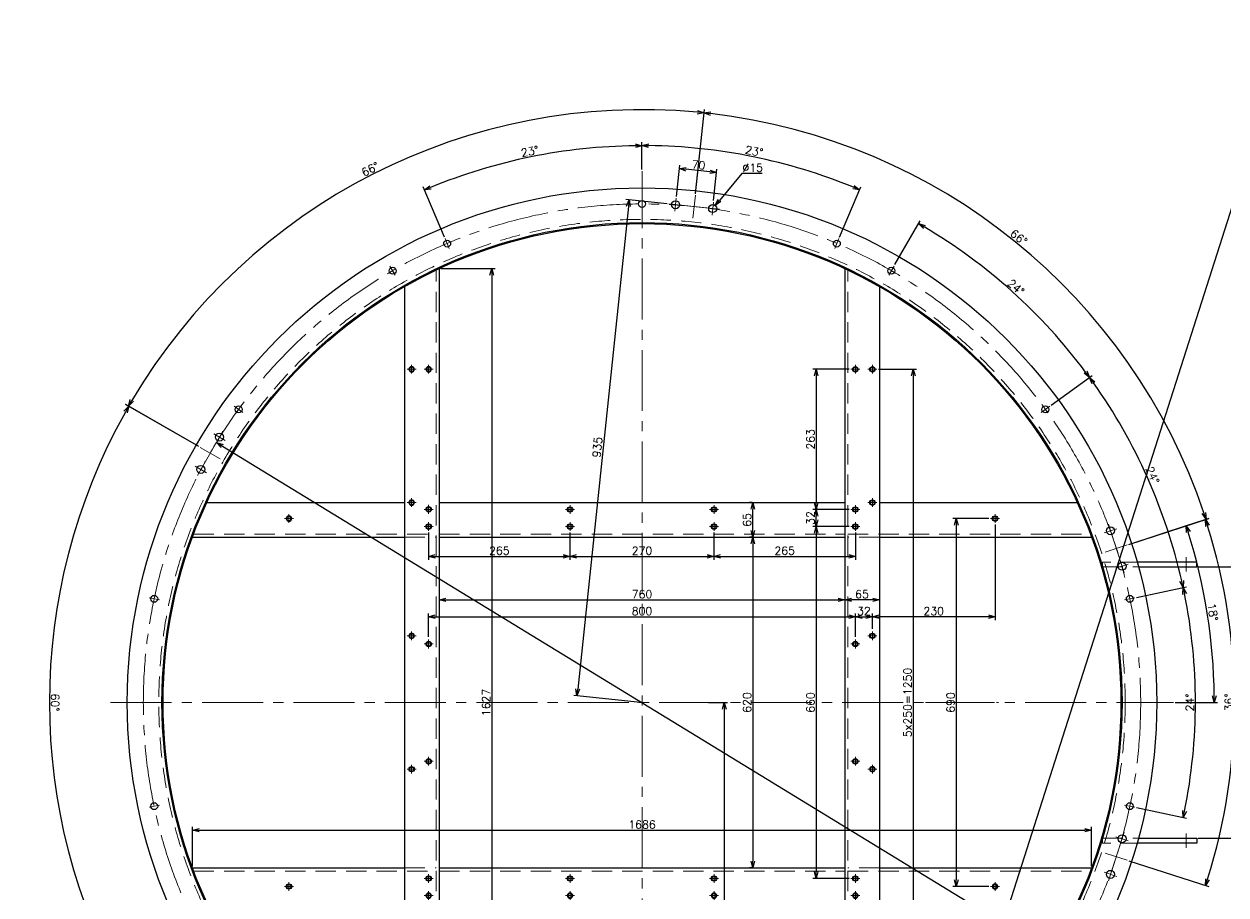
# Model space of a CAD drawing. Header units: millimetres. Extents: x -16130 to 36813, y -8099 to 27484.
# Drawn here: x -12139 to -9885, y 1623 to 3257 of the extents above; entities that cross this region are included whole.
import ezdxf

# ---------------------------------------------------------------- set-up
doc = ezdxf.new("R2010")
doc.units = ezdxf.units.MM
doc.header["$LTSCALE"] = 6
doc.header["$PDMODE"] = 99
doc.header["$PDSIZE"] = 1
doc.linetypes.add('CENTER2', pattern=[28.575, 19.05, -3.175, 3.175, -3.175])
doc.linetypes.add('HIDDEN', pattern=[9.525, 6.35, -3.175])
for name, color, linetype, lineweight in [('04_HIDDEN', 2, 'HIDDEN', 13), ('05_CENTER', 4, 'CENTER2', 13), ('08_DIM', 3, 'Continuous', 13)]:
    doc.layers.add(name, color=color, linetype=linetype, lineweight=lineweight)
doc.styles.add('KSS_TXT', font='txt.shx', dxfattribs={"bigfont": 'extfont2.shx'})
doc.dimstyles.new('KSS_DIM', dxfattribs={"dimtxt": 3, "dimasz": 2.5, "dimexe": 1.25, "dimexo": 0.625, "dimtad": 1, "dimdsep": 46, "dimtxsty": 'KSS_TXT', "dimblk": 'OPEN30', "dimcen": 0, "dimazin": 2, "dimtfac": 0.75, "dimtmove": 0, "dimatfit": 3, "dimldrblk": 'OPEN30', "dimfxl": 1, "dimtolj": 1, "dimarcsym": 0})
doc.dimstyles.new('KSS_DIM$3', dxfattribs={"dimtxt": 3, "dimasz": 2.5, "dimexe": 1.25, "dimexo": 0.625, "dimtad": 1, "dimtih": 1, "dimtoh": 1, "dimdsep": 46, "dimtxsty": 'KSS_TXT', "dimblk": 'OPEN30', "dimcen": 0, "dimazin": 2, "dimtfac": 0.75, "dimtofl": 0, "dimtmove": 0, "dimatfit": 3, "dimldrblk": 'OPEN30', "dimfxl": 1, "dimtolj": 1, "dimarcsym": 0})

# ---------------------------------------------------------------- blocks, each defined once
blk = doc.blocks.new('M10Tz_1_1_1')
at = {"color": 0}
for radius in [5, 4]:
    blk.add_circle((0, 0), radius, dxfattribs=at)
at = {"layer": '05_CENTER'}
for p, q in [((8.3, 0), (-8.3, 0)), ((0, -8.3), (0, 8.3))]:
    blk.add_line(p, q, dxfattribs=at)
blk = doc.blocks.new('A$C2AAF0109_1_1')
at = {"color": 0}
for p, q in [((-380, 813.6), (-380, -813.6)), ((380, 813.6), (380, -813.6)), ((-445, 780), (-445, -780)), ((445, 780), (445, -780)), ((-816, 375), (-445, 375)), ((-380, 375), (380, 375)), ((445, 375), (816, 375)), ((-842.8, 310), (-445, 310)), ((-380, 310), (380, 310)), ((445, 310), (842.8, 310)), ((-842.8, -310), (-445, -310)), ((-380, -310), (380, -310)), ((445, -310), (842.8, -310))]:
    blk.add_line(p, q, dxfattribs=at)
for points in [[(930.8, 254.5), (1040, 254.5), (1040, 263.5), (928.3, 263.5)], [(930.8, -254.5), (1040, -254.5), (1040, -263.5), (928.3, -263.5)]]:
    blk.add_lwpolyline(points, dxfattribs=at)
for centre, radius in [((0, 0), 965), ((0, 935), 6.5), ((62.9, 933.5), 7.5), ((132.5, 926.2), 7.5), ((0, 0), 900), ((0, 0), 898), ((-365.3, 860.7), 6.5), ((365.3, 860.7), 6.5), ((-467.5, 809.7), 6.5), ((467.5, 809.7), 6.5), ((-756.4, 549.6), 6.5), ((756.4, 549.6), 6.5), ((-792.2, 497.8), 7.5), ((-827.2, 437.2), 7.5), ((878.4, 322.2), 7.5), ((900.1, 255.6), 7.5), ((-914.6, 194.4), 6.5), ((914.6, 194.4), 6.5), ((-914.6, -194.4), 6.5), ((914.6, -194.4), 6.5), ((900.1, -255.6), 7.5), ((878.4, -322.2), 7.5)]:
    blk.add_circle(centre, radius, dxfattribs=at)
at = {"layer": '04_HIDDEN'}
for p, q in [((-386, -810.8), (-386, 810.8)), ((386, -810.8), (386, 810.8)), ((-840.6, 316), (-386, 316)), ((-380, 316), (380, 316)), ((386, 316), (840.6, 316)), ((-445, 310), (-386, 310)), ((445, 310), (386, 310)), ((-445, -310), (-386, -310)), ((445, -310), (386, -310)), ((-840.6, -316), (-386, -316)), ((-380, -316), (380, -316)), ((386, -316), (840.6, -316))]:
    blk.add_line(p, q, dxfattribs=at)
for points in [[(936.3, 263.5), (863.3, 263.5), (863.3, 254.5)], [(863.3, 254.5), (938.5, 254.5)], [(863.3, -254.5), (938.5, -254.5)], [(936.3, -263.5), (863.3, -263.5), (863.3, -254.5)]]:
    blk.add_lwpolyline(points, dxfattribs=at)
blk.add_circle((0, 0), 906, dxfattribs=at)
at = {"layer": '05_CENTER'}
for p, q in [((0, -996.3), (0, 996.3)), ((95.5, 908.4), (100, 951.4)), ((0, 925), (0, 945)), ((145.4, 924.9), (50.1, 934.9)), ((61.6, 921.3), (64.2, 945.8)), ((131.3, 913.9), (133.8, 938.5)), ((-361.4, 851.5), (-369.2, 869.9)), ((361.4, 851.5), (369.2, 869.9)), ((-462.5, 801.1), (-472.5, 818.4)), ((462.5, 801.1), (472.5, 818.4)), ((-748.3, 543.7), (-764.5, 555.5)), ((748.3, 543.7), (764.5, 555.5)), ((-785.8, 509), (-833.7, 426)), ((-781.5, 491.6), (-802.9, 504)), ((-791, 456.7), (-828.5, 478.3)), ((-816.5, 431), (-837.9, 443.4)), ((866.7, 318.4), (890.2, 326)), ((904, 243.3), (874.4, 334.5)), ((868.7, 282.2), (909.8, 295.6)), ((1020, 245.7), (1020, 272.5)), ((888.3, 251.8), (911.8, 259.5)), ((-904.8, 192.3), (-924.3, 196.5)), ((904.8, 192.3), (924.3, 196.5)), ((-996.3, 0), (996.3, 0)), ((-904.8, -192.3), (-924.3, -196.5)), ((904.8, -192.3), (924.3, -196.5)), ((904, -243.3), (874.4, -334.5)), ((1020, -245.7), (1020, -272.5)), ((888.3, -251.8), (911.8, -259.5)), ((868.7, -282.2), (909.8, -295.6)), ((866.7, -318.4), (890.2, -326))]:
    blk.add_line(p, q, dxfattribs=at)
blk.add_circle((0, 0), 935, dxfattribs=at)
at = {"xscale": -1}
for p in [(-432, 625), (-400, 625), (-432, 375), (-662, 345), (-432, 125)]:
    blk.add_blockref('M10Tz_1_1_1', p, dxfattribs=at)
for p in [(400, 625), (432, 625), (432, 375), (-400, 362.1), (-135, 362), (135, 362), (400, 362), (-400, 330), (-135, 330), (135, 330), (400, 330), (662, 345), (-400, 109.9), (400, 109.9), (432, 125), (-400, -110.1), (400, -110.1), (-400, -330), (-135, -330), (135, -330), (400, -330)]:
    blk.add_blockref('M10Tz_1_1_1', p)
at = {"rotation": 180}
for p in [(-432, -125), (-662, -345)]:
    blk.add_blockref('M10Tz_1_1_1', p, dxfattribs=at)
at = {"xscale": -1, "rotation": 180}
for p in [(432, -125), (662, -345), (-400, -362.1), (-135, -362), (135, -362), (400, -362)]:
    blk.add_blockref('M10Tz_1_1_1', p, dxfattribs=at)
blk = doc.blocks.new('_Open30')
at = {"color": 0, "linetype": 'ByBlock', "lineweight": -2}
for p, q in [((-1, 0.27), (0, 0)), ((0, 0), (-1, -0.27)), ((0, 0), (-1, 0))]:
    blk.add_line(p, q, dxfattribs=at)
blk = doc.blocks.new('*D1721')
at = {"layer": '08_DIM', "color": 0, "lineweight": -2, "transparency": 16777216}
for p, q in [((-9936.9, 2238.8), (-9823.2, 2238.8)), ((-9829.5, 2226.3), (-9829.5, 1742.3)), ((-9936.9, 1729.8), (-9823.2, 1729.8))]:
    blk.add_line(p, q, dxfattribs=at)
at = {"layer": 'Defpoints', "color": 0, "transparency": 16777216}
for p in [(-9940, 2238.8), (-9940, 1729.8), (-9829.5, 1729.8)]:
    blk.add_point(p, dxfattribs=at)
at = {"layer": '08_DIM', "color": 0, "lineweight": -2, "transparency": 16777216, "xscale": 12.5, "yscale": 12.5, "zscale": 12.5}
for p, rotation in [((-9829.5, 2238.8), 90.00000000001434), ((-9829.5, 1729.8), 270.0000000000144)]:
    blk.add_blockref('_Open30', p, dxfattribs=dict(at, rotation=rotation))
at = {"layer": '08_DIM', "color": 0, "transparency": 16777216, "insert": (-9840.1, 1984.3), "char_height": 15, "attachment_point": 5, "rotation": 90, "style": 'KSS_TXT'}
blk.add_mtext('\\A1;509', dxfattribs=at)
blk = doc.blocks.new('*D2455')
at = {"layer": '08_DIM', "color": 0, "lineweight": -2, "transparency": 16777216}
for p, q in [((-10067.2, 2280.9), (-9953.6, 2317.8)), ((-9980.6, 1984.3), (-9900.8, 1984.3))]:
    blk.add_line(p, q, dxfattribs=at)
blk.add_arc((-10980, 1984.3), 1073, 0.6675, 17.3325, dxfattribs=at)
at = {"layer": 'Defpoints', "color": 0, "transparency": 16777216}
for p in [(-10070.2, 2279.9), (-10111.3, 2266.5), (-9912.9, 2096.4), (-11976.2, 1984.3), (-9983.7, 1984.3)]:
    blk.add_point(p, dxfattribs=at)
at = {"layer": '08_DIM', "color": 0, "lineweight": -2, "transparency": 16777216, "xscale": 12.5, "yscale": 12.5, "zscale": 12.5}
for p, rotation in [((-9959.5, 2315.9), 107.6662576599526), ((-9907, 1984.3), 270.3337423411879)]:
    blk.add_blockref('_Open30', p, dxfattribs=dict(at, rotation=rotation))
at = {"layer": '08_DIM', "color": 0, "transparency": 16777216, "insert": (-9909.7, 2153.8), "char_height": 15, "attachment_point": 5, "rotation": 279, "style": 'KSS_TXT'}
blk.add_mtext('\\A1;18%%d', dxfattribs=at)
blk = doc.blocks.new('*D2456')
at = {"layer": '08_DIM', "color": 0, "lineweight": -2, "transparency": 16777216}
for p, q in [((-10879.7, 2938.2), (-10863.1, 3096.3)), ((-10067.2, 2280.9), (-9916.6, 2329.8))]:
    blk.add_line(p, q, dxfattribs=at)
blk.add_arc((-10979.9, 1984.3), 1111.8, 18.6442, 83.3602, dxfattribs=at)
at = {"layer": 'Defpoints', "color": 0, "transparency": 16777216}
for p in [(-10880.1, 2935.1), (-10884.5, 2892.7), (-10128.2, 2699), (-10070.2, 2279.9), (-10111.3, 2266.5)]:
    blk.add_point(p, dxfattribs=at)
at = {"layer": '08_DIM', "color": 0, "lineweight": -2, "transparency": 16777216, "xscale": 12.5, "yscale": 12.5, "zscale": 12.5}
for p, rotation in [((-10863.8, 3090), 173.6822571543187), ((-9922.5, 2327.9), 288.3220840277853)]:
    blk.add_blockref('_Open30', p, dxfattribs=dict(at, rotation=rotation))
at = {"layer": '08_DIM', "color": 0, "transparency": 16777216, "insert": (-10273.6, 2856.6), "char_height": 15, "attachment_point": 5, "rotation": 321.0022, "style": 'KSS_TXT'}
blk.add_mtext('\\A1;66%%d', dxfattribs=at)
blk = doc.blocks.new('*D2457')
at = {"layer": '08_DIM', "color": 0, "lineweight": -2, "transparency": 16777216}
for p, q in [((-10879.7, 2938.8), (-10863.1, 3096.1)), ((-11811, 2464.1), (-11948.2, 2543.3))]:
    blk.add_line(p, q, dxfattribs=at)
blk.add_arc((-10980, 1984.3), 1111.7, 84.6442, 149.3558, dxfattribs=at)
at = {"layer": 'Defpoints', "color": 0, "transparency": 16777216}
for p in [(-11286.4, 3052.9), (-10880, 2935.7), (-10884.6, 2892.1), (-11808.3, 2462.5), (-11771, 2441)]:
    blk.add_point(p, dxfattribs=at)
at = {"layer": '08_DIM', "color": 0, "lineweight": -2, "transparency": 16777216, "xscale": 12.5, "yscale": 12.5, "zscale": 12.5}
for p, rotation in [((-10863.8, 3089.9), 354.3221135476732), ((-11942.8, 2540.1), 239.6778864520925)]:
    blk.add_blockref('_Open30', p, dxfattribs=dict(at, rotation=rotation))
at = {"layer": '08_DIM', "color": 0, "transparency": 16777216, "insert": (-11489.5, 2984.3), "char_height": 15, "attachment_point": 5, "rotation": 27, "style": 'KSS_TXT'}
blk.add_mtext('\\A1;66%%d', dxfattribs=at)
blk = doc.blocks.new('*D2458')
at = {"layer": '08_DIM', "color": 0, "lineweight": -2, "transparency": 16777216}
for p, q in [((-11811, 2464.1), (-11947.6, 2543)), ((-11811.2, 1504.4), (-11947.6, 1425.6))]:
    blk.add_line(p, q, dxfattribs=at)
blk.add_arc((-10980, 1984.3), 1111.1, 150.6446, 209.3554, dxfattribs=at)
at = {"layer": 'Defpoints', "color": 0, "transparency": 16777216}
for p in [(-11808.3, 2462.5), (-11771, 2441), (-12074.2, 2177.2), (-11771, 1527.6), (-11808.4, 1506)]:
    blk.add_point(p, dxfattribs=at)
at = {"layer": '08_DIM', "color": 0, "lineweight": -2, "transparency": 16777216, "xscale": 12.5, "yscale": 12.5, "zscale": 12.5}
for p, rotation in [((-11942.2, 2539.8), 60.32229420392682), ((-11942.2, 1428.7), 299.6777057960733)]:
    blk.add_blockref('_Open30', p, dxfattribs=dict(at, rotation=rotation))
at = {"layer": '08_DIM', "color": 0, "transparency": 16777216, "insert": (-12080.5, 1984.3), "char_height": 15, "attachment_point": 5, "rotation": 270, "style": 'KSS_TXT'}
blk.add_mtext('\\A1;60%%d', dxfattribs=at)
blk = doc.blocks.new('*D2459')
at = {"layer": '08_DIM', "color": 0, "lineweight": -2, "transparency": 16777216}
for p, q in [((-10067.2, 2280.9), (-9917.4, 2329.5)), ((-10067.2, 1687.7), (-9917.4, 1639))]:
    blk.add_line(p, q, dxfattribs=at)
blk.add_arc((-10980, 1984.3), 1111, 342.6447, 17.3553, dxfattribs=at)
at = {"layer": 'Defpoints', "color": 0, "transparency": 16777216}
for p in [(-10070.2, 2279.9), (-10111.3, 2266.5), (-9875.1, 1868.2), (-10111.3, 1702), (-10070.2, 1688.7)]:
    blk.add_point(p, dxfattribs=at)
at = {"layer": '08_DIM', "color": 0, "lineweight": -2, "transparency": 16777216, "xscale": 12.5, "yscale": 12.5, "zscale": 12.5}
for p, rotation in [((-9923.4, 2327.6), 107.6776705822219), ((-9923.4, 1641), 252.3223294177598)]:
    blk.add_blockref('_Open30', p, dxfattribs=dict(at, rotation=rotation))
at = {"layer": '08_DIM', "color": 0, "transparency": 16777216, "insert": (-9879.6, 1984.3), "char_height": 15, "attachment_point": 5, "rotation": 90, "style": 'KSS_TXT'}
blk.add_mtext('\\A1;36%%d', dxfattribs=at)
blk = doc.blocks.new('*D2460')
at = {"layer": '08_DIM', "color": 0, "lineweight": -2, "transparency": 16777216}
for p, q in [((-10915.4, 2933.2), (-10909.3, 2991.7)), ((-10852.8, 2979.5), (-10897.5, 2984.2)), ((-10845.8, 2925.9), (-10839.7, 2984.4))]:
    blk.add_line(p, q, dxfattribs=at)
at = {"layer": 'Defpoints', "color": 0, "transparency": 16777216}
for p in [(-10909.9, 2985.5), (-10915.8, 2930.1), (-10846.2, 2922.8)]:
    blk.add_point(p, dxfattribs=at)
at = {"layer": '08_DIM', "color": 0, "lineweight": -2, "transparency": 16777216, "xscale": 12.5, "yscale": 12.5, "zscale": 12.5}
for p, rotation in [((-10909.9, 2985.5), 173.9999999981436), ((-10840.3, 2978.2), 353.9999999981436)]:
    blk.add_blockref('_Open30', p, dxfattribs=dict(at, rotation=rotation))
at = {"layer": '08_DIM', "color": 0, "transparency": 16777216, "insert": (-10874, 2992.4), "char_height": 15, "attachment_point": 5, "rotation": 354, "style": 'KSS_TXT'}
blk.add_mtext('\\A1;70', dxfattribs=at)
blk = doc.blocks.new('*D2461')
at = {"layer": '08_DIM', "color": 0, "lineweight": -2, "transparency": 16777216}
for p, q in [((-10793, 2976.5), (-10834.7, 2925.9)), ((-10754.9, 2976.5), (-10793, 2976.5))]:
    blk.add_line(p, q, dxfattribs=at)
at = {"layer": 'Defpoints', "color": 0, "transparency": 16777216}
for p in [(-10842.7, 2916.3), (-10852.2, 2904.7)]:
    blk.add_point(p, dxfattribs=at)
at = {"layer": '08_DIM', "color": 0, "lineweight": -2, "transparency": 16777216, "xscale": 12.5, "yscale": 12.5, "zscale": 12.5, "rotation": 230.4844000394897}
blk.add_blockref('_Open30', (-10842.7, 2916.3), dxfattribs=at)
at = {"layer": '08_DIM', "color": 0, "transparency": 16777216, "insert": (-10772.4, 2987.2), "char_height": 15, "attachment_point": 5, "style": 'KSS_TXT'}
blk.add_mtext('\\A1;%%C15', dxfattribs=at)
blk = doc.blocks.new('*D2462')
at = {"layer": '08_DIM', "color": 0, "lineweight": -2, "transparency": 16777216}
for p, q in [((-11005.5, 2914.5), (-11100.6, 2009.5)), ((-10933, 2919.5), (-11010.4, 2927.6)), ((-10983.1, 1984.6), (-11108.1, 1997.7))]:
    blk.add_line(p, q, dxfattribs=at)
at = {"layer": 'Defpoints', "color": 0, "transparency": 16777216}
for p in [(-10929.9, 2919.2), (-11101.9, 1997.1), (-10980, 1984.3)]:
    blk.add_point(p, dxfattribs=at)
at = {"layer": '08_DIM', "color": 0, "lineweight": -2, "transparency": 16777216, "xscale": 12.5, "yscale": 12.5, "zscale": 12.5}
for p, rotation in [((-11004.2, 2927), 83.99999996752435), ((-11101.9, 1997.1), 263.9999999675243)]:
    blk.add_blockref('_Open30', p, dxfattribs=dict(at, rotation=rotation))
at = {"layer": '08_DIM', "color": 0, "transparency": 16777216, "insert": (-11063.6, 2463.1), "char_height": 15, "attachment_point": 5, "rotation": 84, "style": 'KSS_TXT'}
blk.add_mtext('\\A1;935', dxfattribs=at)
blk = doc.blocks.new('*D3208')
at = {"layer": '08_DIM', "color": 0, "lineweight": -2, "transparency": 16777216}
for p, q in [((-11380, 2107.4), (-11380, 2151.3)), ((-11367.5, 2145.1), (-10592.5, 2145.1)), ((-10580, 2107.4), (-10580, 2151.3))]:
    blk.add_line(p, q, dxfattribs=at)
at = {"layer": 'Defpoints', "color": 0, "transparency": 16777216}
for p in [(-10580, 2145.1), (-11380, 2104.3), (-10580, 2104.3)]:
    blk.add_point(p, dxfattribs=at)
at = {"layer": '08_DIM', "color": 0, "lineweight": -2, "transparency": 16777216, "xscale": 12.5, "yscale": 12.5, "zscale": 12.5, "rotation": 180}
blk.add_blockref('_Open30', (-11380, 2145.1), dxfattribs=at)
at = {"layer": '08_DIM', "color": 0, "lineweight": -2, "transparency": 16777216, "xscale": 12.5, "yscale": 12.5, "zscale": 12.5}
blk.add_blockref('_Open30', (-10580, 2145.1), dxfattribs=at)
at = {"layer": '08_DIM', "color": 0, "transparency": 16777216, "insert": (-10980, 2155.7), "char_height": 15, "attachment_point": 5, "style": 'KSS_TXT'}
blk.add_mtext('\\A1;800', dxfattribs=at)
blk = doc.blocks.new('*D3209')
at = {"layer": '08_DIM', "color": 0, "lineweight": -2, "transparency": 16777216}
for p, q in [((-10580, 2107.3), (-10580, 2151.3)), ((-10567.5, 2145.1), (-10560.5, 2145.1)), ((-10548, 2122.4), (-10548, 2151.3))]:
    blk.add_line(p, q, dxfattribs=at)
at = {"layer": 'Defpoints', "color": 0, "transparency": 16777216}
for p in [(-10548, 2145.1), (-10548, 2119.3), (-10580, 2104.2)]:
    blk.add_point(p, dxfattribs=at)
at = {"layer": '08_DIM', "color": 0, "lineweight": -2, "transparency": 16777216, "xscale": 12.5, "yscale": 12.5, "zscale": 12.5, "rotation": 180}
blk.add_blockref('_Open30', (-10580, 2145.1), dxfattribs=at)
at = {"layer": '08_DIM', "color": 0, "lineweight": -2, "transparency": 16777216, "xscale": 12.5, "yscale": 12.5, "zscale": 12.5}
blk.add_blockref('_Open30', (-10548, 2145.1), dxfattribs=at)
at = {"layer": '08_DIM', "color": 0, "transparency": 16777216, "insert": (-10564, 2155.7), "char_height": 15, "attachment_point": 5, "style": 'KSS_TXT'}
blk.add_mtext('\\A1;32', dxfattribs=at)
blk = doc.blocks.new('*D3210')
at = {"layer": '08_DIM', "color": 0, "lineweight": -2, "transparency": 16777216}
for p, q in [((-10591.5, 2346.3), (-10659.8, 2346.3)), ((-10653.5, 2326.8), (-10653.5, 2333.8)), ((-10591.5, 2314.3), (-10659.8, 2314.3))]:
    blk.add_line(p, q, dxfattribs=at)
at = {"layer": 'Defpoints', "color": 0, "transparency": 16777216}
for p in [(-10653.5, 2346.3), (-10588.3, 2346.3), (-10588.3, 2314.3)]:
    blk.add_point(p, dxfattribs=at)
at = {"layer": '08_DIM', "color": 0, "lineweight": -2, "transparency": 16777216, "xscale": 12.5, "yscale": 12.5, "zscale": 12.5}
for p, rotation in [((-10653.5, 2346.3), 90), ((-10653.5, 2314.3), 270)]:
    blk.add_blockref('_Open30', p, dxfattribs=dict(at, rotation=rotation))
at = {"layer": '08_DIM', "color": 0, "transparency": 16777216, "insert": (-10664.1, 2330.3), "char_height": 15, "attachment_point": 5, "rotation": 90, "style": 'KSS_TXT'}
blk.add_mtext('\\A1;32', dxfattribs=at)
blk = doc.blocks.new('*D3211')
at = {"layer": '08_DIM', "color": 0, "lineweight": -2, "transparency": 16777216}
for p, q in [((-10591.5, 2314.3), (-10659.8, 2314.3)), ((-10653.5, 2301.8), (-10653.5, 1666.8)), ((-10591.5, 1654.3), (-10659.8, 1654.3))]:
    blk.add_line(p, q, dxfattribs=at)
at = {"layer": 'Defpoints', "color": 0, "transparency": 16777216}
for p in [(-10588.3, 2314.3), (-10653.5, 1654.3), (-10588.3, 1654.3)]:
    blk.add_point(p, dxfattribs=at)
at = {"layer": '08_DIM', "color": 0, "lineweight": -2, "transparency": 16777216, "xscale": 12.5, "yscale": 12.5, "zscale": 12.5}
for p, rotation in [((-10653.5, 2314.3), 90), ((-10653.5, 1654.3), 270)]:
    blk.add_blockref('_Open30', p, dxfattribs=dict(at, rotation=rotation))
at = {"layer": '08_DIM', "color": 0, "transparency": 16777216, "insert": (-10664.1, 1984.3), "char_height": 15, "attachment_point": 5, "rotation": 90, "style": 'KSS_TXT'}
blk.add_mtext('\\A1;660', dxfattribs=at)
blk = doc.blocks.new('*D3217')
at = {"layer": '08_DIM', "color": 0, "lineweight": -2, "transparency": 16777216}
for p, q in [((-11360, 2175), (-11360, 2170.6)), ((-11347.5, 2176.9), (-10612.5, 2176.9)), ((-10600, 2175.1), (-10600, 2170.6))]:
    blk.add_line(p, q, dxfattribs=at)
at = {"layer": 'Defpoints', "color": 0, "transparency": 16777216}
for p in [(-11360, 2178.1), (-10600, 2178.2), (-10600, 2176.9)]:
    blk.add_point(p, dxfattribs=at)
at = {"layer": '08_DIM', "color": 0, "lineweight": -2, "transparency": 16777216, "xscale": 12.5, "yscale": 12.5, "zscale": 12.5, "rotation": 180}
blk.add_blockref('_Open30', (-11360, 2176.9), dxfattribs=at)
at = {"layer": '08_DIM', "color": 0, "lineweight": -2, "transparency": 16777216, "xscale": 12.5, "yscale": 12.5, "zscale": 12.5}
blk.add_blockref('_Open30', (-10600, 2176.9), dxfattribs=at)
at = {"layer": '08_DIM', "color": 0, "transparency": 16777216, "insert": (-10980, 2187.5), "char_height": 15, "attachment_point": 5, "style": 'KSS_TXT'}
blk.add_mtext('\\A1;760', dxfattribs=at)
blk = doc.blocks.new('*D3218')
at = {"layer": '08_DIM', "color": 0, "lineweight": -2, "transparency": 16777216}
for p, q in [((-10773.3, 2294.3), (-10778.5, 2294.3)), ((-10772.2, 2281.8), (-10772.2, 1686.8)), ((-10773.3, 1674.3), (-10778.5, 1674.3))]:
    blk.add_line(p, q, dxfattribs=at)
at = {"layer": 'Defpoints', "color": 0, "transparency": 16777216}
for p in [(-10770.2, 2294.3), (-10772.2, 1674.3), (-10770.2, 1674.3)]:
    blk.add_point(p, dxfattribs=at)
at = {"layer": '08_DIM', "color": 0, "lineweight": -2, "transparency": 16777216, "xscale": 12.5, "yscale": 12.5, "zscale": 12.5}
for p, rotation in [((-10772.2, 2294.3), 90), ((-10772.2, 1674.3), 270)]:
    blk.add_blockref('_Open30', p, dxfattribs=dict(at, rotation=rotation))
at = {"layer": '08_DIM', "color": 0, "transparency": 16777216, "insert": (-10782.9, 1984.3), "char_height": 15, "attachment_point": 5, "rotation": 90, "style": 'KSS_TXT'}
blk.add_mtext('\\A1;620', dxfattribs=at)
blk = doc.blocks.new('*D3230')
at = {"layer": '08_DIM', "color": 0, "lineweight": -2, "transparency": 16777216}
for p, q in [((-10329.5, 2329.3), (-10397, 2329.3)), ((-10390.7, 2316.8), (-10390.7, 1651.8)), ((-10329.5, 1639.3), (-10397, 1639.3))]:
    blk.add_line(p, q, dxfattribs=at)
at = {"layer": 'Defpoints', "color": 0, "transparency": 16777216}
for p in [(-10326.3, 2329.3), (-10390.7, 1639.3), (-10326.3, 1639.3)]:
    blk.add_point(p, dxfattribs=at)
at = {"layer": '08_DIM', "color": 0, "lineweight": -2, "transparency": 16777216, "xscale": 12.5, "yscale": 12.5, "zscale": 12.5}
for p, rotation in [((-10390.7, 2329.3), 90), ((-10390.7, 1639.3), 270)]:
    blk.add_blockref('_Open30', p, dxfattribs=dict(at, rotation=rotation))
at = {"layer": '08_DIM', "color": 0, "transparency": 16777216, "insert": (-10401.3, 1984.3), "char_height": 15, "attachment_point": 5, "rotation": 90, "style": 'KSS_TXT'}
blk.add_mtext('\\A1;690', dxfattribs=at)
blk = doc.blocks.new('*D3247')
at = {"layer": '08_DIM', "color": 0, "lineweight": -2, "transparency": 16777216}
for p, q in [((-10773.3, 2359.3), (-10778.5, 2359.3)), ((-10772.2, 2306.8), (-10772.2, 2346.8)), ((-10773.3, 2294.3), (-10778.5, 2294.3))]:
    blk.add_line(p, q, dxfattribs=at)
at = {"layer": 'Defpoints', "color": 0, "transparency": 16777216}
for p in [(-10772.2, 2359.3), (-10770.2, 2359.3), (-10770.2, 2294.3)]:
    blk.add_point(p, dxfattribs=at)
at = {"layer": '08_DIM', "color": 0, "lineweight": -2, "transparency": 16777216, "xscale": 12.5, "yscale": 12.5, "zscale": 12.5}
for p, rotation in [((-10772.2, 2359.3), 90), ((-10772.2, 2294.3), 270)]:
    blk.add_blockref('_Open30', p, dxfattribs=dict(at, rotation=rotation))
at = {"layer": '08_DIM', "color": 0, "transparency": 16777216, "insert": (-10782.9, 2326.8), "char_height": 15, "attachment_point": 5, "rotation": 90, "style": 'KSS_TXT'}
blk.add_mtext('\\A1;65', dxfattribs=at)
blk = doc.blocks.new('*D3248')
at = {"layer": '08_DIM', "color": 0, "lineweight": -2, "transparency": 16777216}
for p, q in [((-10600, 2175.1), (-10600, 2170.6)), ((-10547.5, 2176.9), (-10587.5, 2176.9)), ((-10535, 2175), (-10535, 2170.6))]:
    blk.add_line(p, q, dxfattribs=at)
at = {"layer": 'Defpoints', "color": 0, "transparency": 16777216}
for p in [(-10600, 2178.2), (-10600, 2176.9), (-10535, 2178.1)]:
    blk.add_point(p, dxfattribs=at)
at = {"layer": '08_DIM', "color": 0, "lineweight": -2, "transparency": 16777216, "xscale": 12.5, "yscale": 12.5, "zscale": 12.5, "rotation": 180}
blk.add_blockref('_Open30', (-10600, 2176.9), dxfattribs=at)
at = {"layer": '08_DIM', "color": 0, "lineweight": -2, "transparency": 16777216, "xscale": 12.5, "yscale": 12.5, "zscale": 12.5}
blk.add_blockref('_Open30', (-10535, 2176.9), dxfattribs=at)
at = {"layer": '08_DIM', "color": 0, "transparency": 16777216, "insert": (-10567.5, 2187.5), "char_height": 15, "attachment_point": 5, "style": 'KSS_TXT'}
blk.add_mtext('\\A1;65', dxfattribs=at)
blk = doc.blocks.new('*D3249')
at = {"layer": '08_DIM', "color": 0, "lineweight": -2, "transparency": 16777216}
for p, q in [((-10318, 2317.8), (-10318, 2138.8)), ((-10548, 2122.4), (-10548, 2151.3)), ((-10330.5, 2145.1), (-10535.5, 2145.1))]:
    blk.add_line(p, q, dxfattribs=at)
at = {"layer": 'Defpoints', "color": 0, "transparency": 16777216}
for p in [(-10318, 2320.9), (-10548, 2145.1), (-10548, 2119.3)]:
    blk.add_point(p, dxfattribs=at)
at = {"layer": '08_DIM', "color": 0, "lineweight": -2, "transparency": 16777216, "xscale": 12.5, "yscale": 12.5, "zscale": 12.5, "rotation": 180}
blk.add_blockref('_Open30', (-10548, 2145.1), dxfattribs=at)
at = {"layer": '08_DIM', "color": 0, "lineweight": -2, "transparency": 16777216, "xscale": 12.5, "yscale": 12.5, "zscale": 12.5}
blk.add_blockref('_Open30', (-10318, 2145.1), dxfattribs=at)
at = {"layer": '08_DIM', "color": 0, "transparency": 16777216, "insert": (-10433, 2155.7), "char_height": 15, "attachment_point": 5, "style": 'KSS_TXT'}
blk.add_mtext('\\A1;230', dxfattribs=at)
blk = doc.blocks.new('*D3250')
at = {"layer": '08_DIM', "color": 0, "lineweight": -2, "transparency": 16777216}
for p, q in [((-10536.5, 2609.3), (-10465.1, 2609.3)), ((-10471.4, 2596.8), (-10471.4, 1371.8)), ((-10536.5, 1359.3), (-10465.1, 1359.3))]:
    blk.add_line(p, q, dxfattribs=at)
at = {"layer": 'Defpoints', "color": 0, "transparency": 16777216}
for p in [(-10539.6, 2609.3), (-10539.6, 1359.3), (-10471.4, 1359.3)]:
    blk.add_point(p, dxfattribs=at)
at = {"layer": '08_DIM', "color": 0, "lineweight": -2, "transparency": 16777216, "xscale": 12.5, "yscale": 12.5, "zscale": 12.5}
for p, rotation in [((-10471.4, 2609.3), 90), ((-10471.4, 1359.3), 270)]:
    blk.add_blockref('_Open30', p, dxfattribs=dict(at, rotation=rotation))
at = {"layer": '08_DIM', "color": 0, "transparency": 16777216, "insert": (-10482, 1984.3), "char_height": 15, "attachment_point": 5, "rotation": 90, "style": 'KSS_TXT'}
blk.add_mtext('\\A1;5x250=1250', dxfattribs=at)
blk = doc.blocks.new('*D3251')
at = {"layer": '08_DIM', "color": 0, "lineweight": -2, "transparency": 16777216}
for p, q in [((-10591.5, 2609.3), (-10659.8, 2609.3)), ((-10653.5, 2596.8), (-10653.5, 2358.8)), ((-10591.5, 2346.3), (-10659.8, 2346.3))]:
    blk.add_line(p, q, dxfattribs=at)
at = {"layer": 'Defpoints', "color": 0, "transparency": 16777216}
for p in [(-10588.3, 2609.3), (-10653.5, 2346.3), (-10588.3, 2346.3)]:
    blk.add_point(p, dxfattribs=at)
at = {"layer": '08_DIM', "color": 0, "lineweight": -2, "transparency": 16777216, "xscale": 12.5, "yscale": 12.5, "zscale": 12.5}
for p, rotation in [((-10653.5, 2609.3), 90), ((-10653.5, 2346.3), 270)]:
    blk.add_blockref('_Open30', p, dxfattribs=dict(at, rotation=rotation))
at = {"layer": '08_DIM', "color": 0, "transparency": 16777216, "insert": (-10664.1, 2477.8), "char_height": 15, "attachment_point": 5, "rotation": 90, "style": 'KSS_TXT'}
blk.add_mtext('\\A1;263', dxfattribs=at)
blk = doc.blocks.new('*D3252')
at = {"layer": '08_DIM', "color": 0, "lineweight": -2, "transparency": 16777216}
for p, q in [((-10980, 2983.7), (-10980, 3034.9)), ((-10609.5, 2857), (-10569.5, 2951.4))]:
    blk.add_line(p, q, dxfattribs=at)
blk.add_arc((-10980, 1984.3), 1044.4, 67.6858, 89.3142, dxfattribs=at)
at = {"layer": 'Defpoints', "color": 0, "transparency": 16777216}
for p in [(-10980, 2980.5), (-10703.8, 2991.5), (-10610.7, 2854.2), (-10618.6, 2835.7), (-10980, 988)]:
    blk.add_point(p, dxfattribs=at)
at = {"layer": '08_DIM', "color": 0, "lineweight": -2, "transparency": 16777216, "xscale": 12.5, "yscale": 12.5, "zscale": 12.5}
for p, rotation in [((-10980, 3028.6), 179.6571089828446), ((-10571.9, 2945.6), 337.3428910171547)]:
    blk.add_blockref('_Open30', p, dxfattribs=dict(at, rotation=rotation))
at = {"layer": '08_DIM', "color": 0, "transparency": 16777216, "insert": (-10769.7, 3018.1), "char_height": 15, "attachment_point": 5, "rotation": 348.5, "style": 'KSS_TXT'}
blk.add_mtext('\\A1;23%%d', dxfattribs=at)
blk = doc.blocks.new('*D3253')
at = {"layer": '08_DIM', "color": 0, "lineweight": -2, "transparency": 16777216}
for p, q in [((-10980, 2983.7), (-10980, 3034.6)), ((-11350.4, 2857), (-11390.4, 2951.1))]:
    blk.add_line(p, q, dxfattribs=at)
blk.add_arc((-10980, 1984.3), 1044.1, 90.6859, 112.3141, dxfattribs=at)
at = {"layer": 'Defpoints', "color": 0, "transparency": 16777216}
for p in [(-11119.3, 3019.1), (-10980, 2980.5), (-11349.2, 2854.2), (-11341.4, 2835.7), (-10980, 988)]:
    blk.add_point(p, dxfattribs=at)
at = {"layer": '08_DIM', "color": 0, "lineweight": -2, "transparency": 16777216, "xscale": 12.5, "yscale": 12.5, "zscale": 12.5}
for p, rotation in [((-10980, 3028.4), 0.3429716154481851), ((-11388, 2945.4), 202.6570283845517)]:
    blk.add_blockref('_Open30', p, dxfattribs=dict(at, rotation=rotation))
at = {"layer": '08_DIM', "color": 0, "transparency": 16777216, "insert": (-11190.3, 3017.8), "char_height": 15, "attachment_point": 5, "rotation": 11.5, "style": 'KSS_TXT'}
blk.add_mtext('\\A1;23%%d', dxfattribs=at)
blk = doc.blocks.new('*D3254')
at = {"layer": '08_DIM', "color": 0, "lineweight": -2, "transparency": 16777216}
for p, q in [((-10505.9, 2805.4), (-10458.3, 2887.8)), ((-10212.9, 2541.6), (-10135.9, 2597.5))]:
    blk.add_line(p, q, dxfattribs=at)
blk.add_arc((-10980, 1984.3), 1037.1, 36.6906, 59.3094, dxfattribs=at)
at = {"layer": 'Defpoints', "color": 0, "transparency": 16777216}
for p in [(-10507.5, 2802.7), (-10517.5, 2785.4), (-10234, 2704.7), (-10231.6, 2528), (-10215.5, 2539.7)]:
    blk.add_point(p, dxfattribs=at)
at = {"layer": '08_DIM', "color": 0, "lineweight": -2, "transparency": 16777216, "xscale": 12.5, "yscale": 12.5, "zscale": 12.5}
for p, rotation in [((-10461.5, 2882.4), 149.6546998927626), ((-10141, 2593.9), 306.345300107234)]:
    blk.add_blockref('_Open30', p, dxfattribs=dict(at, rotation=rotation))
at = {"layer": '08_DIM', "color": 0, "transparency": 16777216, "insert": (-10278.9, 2762.9), "char_height": 15, "attachment_point": 5, "rotation": 318, "style": 'KSS_TXT'}
blk.add_mtext('\\A1;24%%d', dxfattribs=at)
blk = doc.blocks.new('*D3255')
at = {"layer": '08_DIM', "color": 0, "lineweight": -2, "transparency": 16777216}
for p, q in [((-10212.9, 2541.6), (-10135.8, 2597.6)), ((-10052.6, 2181.4), (-9959.3, 2201.2))]:
    blk.add_line(p, q, dxfattribs=at)
blk.add_arc((-10980, 1984.3), 1037.3, 12.6905, 35.3095, dxfattribs=at)
at = {"layer": 'Defpoints', "color": 0, "transparency": 16777216}
for p in [(-10231.6, 2528), (-10215.5, 2539.7), (-10005.3, 2339), (-10075.2, 2176.6), (-10055.6, 2180.8)]:
    blk.add_point(p, dxfattribs=at)
at = {"layer": '08_DIM', "color": 0, "lineweight": -2, "transparency": 16777216, "xscale": 12.5, "yscale": 12.5, "zscale": 12.5}
for p, rotation in [((-10140.8, 2594), 125.6547594263073), ((-9965.4, 2199.9), 282.3452405736895)]:
    blk.add_blockref('_Open30', p, dxfattribs=dict(at, rotation=rotation))
at = {"layer": '08_DIM', "color": 0, "transparency": 16777216, "insert": (-10022.7, 2410.5), "char_height": 15, "attachment_point": 5, "rotation": 294, "style": 'KSS_TXT'}
blk.add_mtext('\\A1;24%%d', dxfattribs=at)
blk = doc.blocks.new('*D3256')
at = {"layer": '08_DIM', "color": 0, "lineweight": -2, "transparency": 16777216}
for p, q in [((-10052.6, 2181.4), (-9959, 2201.3)), ((-10052.6, 1787.2), (-9959, 1767.3))]:
    blk.add_line(p, q, dxfattribs=at)
blk.add_arc((-10980, 1984.3), 1037.6, 348.6903, 11.3097, dxfattribs=at)
at = {"layer": 'Defpoints', "color": 0, "transparency": 16777216}
for p in [(-10075.2, 2176.6), (-10055.6, 2180.8), (-9944.9, 1911.9), (-10075.2, 1792), (-10055.6, 1787.8)]:
    blk.add_point(p, dxfattribs=at)
at = {"layer": '08_DIM', "color": 0, "lineweight": -2, "transparency": 16777216, "xscale": 12.5, "yscale": 12.5, "zscale": 12.5}
for p, rotation in [((-9965.1, 2200), 101.6548725054746), ((-9965.1, 1768.6), 258.3451274945255)]:
    blk.add_blockref('_Open30', p, dxfattribs=dict(at, rotation=rotation))
at = {"layer": '08_DIM', "color": 0, "transparency": 16777216, "insert": (-9953, 1984.3), "char_height": 15, "attachment_point": 5, "rotation": 90, "style": 'KSS_TXT'}
blk.add_mtext('\\A1;24%%d', dxfattribs=at)
blk = doc.blocks.new('*D3278')
at = {"layer": '08_DIM', "color": 0, "lineweight": -2, "transparency": 16777216}
for p, q in [((-10855.3, 1984.3), (-10819.5, 1984.3)), ((-10825.7, 1971.8), (-10825.7, 996.8)), ((-10911.4, 984.3), (-10819.5, 984.3))]:
    blk.add_line(p, q, dxfattribs=at)
at = {"layer": 'Defpoints', "color": 0, "transparency": 16777216}
for p in [(-10858.4, 1984.3), (-10914.5, 984.3), (-10825.7, 984.3)]:
    blk.add_point(p, dxfattribs=at)
at = {"layer": '08_DIM', "color": 0, "lineweight": -2, "transparency": 16777216, "xscale": 12.5, "yscale": 12.5, "zscale": 12.5}
for p, rotation in [((-10825.7, 1984.3), 90), ((-10825.7, 984.3), 270)]:
    blk.add_blockref('_Open30', p, dxfattribs=dict(at, rotation=rotation))
at = {"layer": '08_DIM', "color": 0, "transparency": 16777216, "insert": (-10836.3, 1484.3), "char_height": 15, "attachment_point": 5, "rotation": 90, "style": 'KSS_TXT'}
blk.add_mtext('\\A1;1000', dxfattribs=at)
blk = doc.blocks.new('*D3402')
at = {"layer": '08_DIM', "color": 0, "lineweight": -2, "transparency": 16777216}
for p, q in [((-11822.8, 1677.4), (-11822.8, 1751.1)), ((-11810.3, 1744.9), (-10149.7, 1744.9)), ((-10137.2, 1677.4), (-10137.2, 1751.1))]:
    blk.add_line(p, q, dxfattribs=at)
at = {"layer": 'Defpoints', "color": 0, "transparency": 16777216}
for p in [(-10137.2, 1744.9), (-11822.8, 1674.3), (-10137.2, 1674.3)]:
    blk.add_point(p, dxfattribs=at)
at = {"layer": '08_DIM', "color": 0, "lineweight": -2, "transparency": 16777216, "xscale": 12.5, "yscale": 12.5, "zscale": 12.5, "rotation": 180}
blk.add_blockref('_Open30', (-11822.8, 1744.9), dxfattribs=at)
at = {"layer": '08_DIM', "color": 0, "lineweight": -2, "transparency": 16777216, "xscale": 12.5, "yscale": 12.5, "zscale": 12.5}
blk.add_blockref('_Open30', (-10137.2, 1744.9), dxfattribs=at)
at = {"layer": '08_DIM', "color": 0, "transparency": 16777216, "insert": (-10980, 1755.5), "char_height": 15, "attachment_point": 5, "style": 'KSS_TXT'}
blk.add_mtext('\\A1;1686', dxfattribs=at)
blk = doc.blocks.new('*D3403')
at = {"layer": '08_DIM', "color": 0, "lineweight": -2, "transparency": 16777216}
for p, q in [((-11356.9, 2797.9), (-11255.5, 2797.9)), ((-11261.7, 2785.4), (-11261.7, 1183.1)), ((-11356.9, 1170.6), (-11255.5, 1170.6))]:
    blk.add_line(p, q, dxfattribs=at)
at = {"layer": 'Defpoints', "color": 0, "transparency": 16777216}
for p in [(-11360, 2797.9), (-11360, 1170.6), (-11261.7, 1170.6)]:
    blk.add_point(p, dxfattribs=at)
at = {"layer": '08_DIM', "color": 0, "lineweight": -2, "transparency": 16777216, "xscale": 12.5, "yscale": 12.5, "zscale": 12.5}
for p, rotation in [((-11261.7, 2797.9), 90), ((-11261.7, 1170.6), 270)]:
    blk.add_blockref('_Open30', p, dxfattribs=dict(at, rotation=rotation))
at = {"layer": '08_DIM', "color": 0, "transparency": 16777216, "insert": (-11272.4, 1984.3), "char_height": 15, "attachment_point": 5, "rotation": 90, "style": 'KSS_TXT'}
blk.add_mtext('\\A1;1627', dxfattribs=at)
blk = doc.blocks.new('*D3404')
at = {"layer": '08_DIM', "color": 0, "lineweight": -2, "transparency": 16777216}
for p, q in [((-11777.7, 2472), (-10192.9, 1503.1)), ((-10084.3, 1436.6), (-10182.3, 1496.5)), ((-10018.1, 1436.6), (-10084.3, 1436.6))]:
    blk.add_line(p, q, dxfattribs=at)
at = {"layer": 'Defpoints', "color": 0, "transparency": 16777216}
for p in [(-11777.7, 2472), (-10182.3, 1496.5)]:
    blk.add_point(p, dxfattribs=at)
at = {"layer": '08_DIM', "color": 0, "lineweight": -2, "transparency": 16777216, "xscale": 12.5, "yscale": 12.5, "zscale": 12.5}
for p, rotation in [((-11777.7, 2472), 148.5575197521352), ((-10182.3, 1496.5), 328.5575197521352)]:
    blk.add_blockref('_Open30', p, dxfattribs=dict(at, rotation=rotation))
at = {"layer": '08_DIM', "color": 0, "transparency": 16777216, "insert": (-10049.6, 1447.3), "char_height": 15, "attachment_point": 5, "style": 'KSS_TXT'}
blk.add_mtext('\\A1;%%C1870', dxfattribs=at)
blk = doc.blocks.new('*D4055')
at = {"layer": '08_DIM', "color": 0, "lineweight": -2, "transparency": 16777216}
for p, q in [((-11380, 2302.8), (-11380, 2252.1)), ((-11115, 2302.8), (-11115, 2252.1)), ((-11367.5, 2258.4), (-11127.5, 2258.4))]:
    blk.add_line(p, q, dxfattribs=at)
at = {"layer": 'Defpoints', "color": 0, "transparency": 16777216}
for p in [(-11380, 2305.9), (-11115, 2305.9), (-11115, 2258.4)]:
    blk.add_point(p, dxfattribs=at)
at = {"layer": '08_DIM', "color": 0, "lineweight": -2, "transparency": 16777216, "xscale": 12.5, "yscale": 12.5, "zscale": 12.5, "rotation": 180}
blk.add_blockref('_Open30', (-11380, 2258.4), dxfattribs=at)
at = {"layer": '08_DIM', "color": 0, "lineweight": -2, "transparency": 16777216, "xscale": 12.5, "yscale": 12.5, "zscale": 12.5}
blk.add_blockref('_Open30', (-11115, 2258.4), dxfattribs=at)
at = {"layer": '08_DIM', "color": 0, "transparency": 16777216, "insert": (-11247.5, 2269), "char_height": 15, "attachment_point": 5, "style": 'KSS_TXT'}
blk.add_mtext('\\A1;265', dxfattribs=at)
blk = doc.blocks.new('*D4056')
at = {"layer": '08_DIM', "color": 0, "lineweight": -2, "transparency": 16777216}
for p, q in [((-11115, 2302.8), (-11115, 2252.1)), ((-10845, 2302.8), (-10845, 2252.1)), ((-11102.5, 2258.4), (-10857.5, 2258.4))]:
    blk.add_line(p, q, dxfattribs=at)
at = {"layer": 'Defpoints', "color": 0, "transparency": 16777216}
for p in [(-11115, 2305.9), (-10845, 2305.9), (-10845, 2258.4)]:
    blk.add_point(p, dxfattribs=at)
at = {"layer": '08_DIM', "color": 0, "lineweight": -2, "transparency": 16777216, "xscale": 12.5, "yscale": 12.5, "zscale": 12.5, "rotation": 180}
blk.add_blockref('_Open30', (-11115, 2258.4), dxfattribs=at)
at = {"layer": '08_DIM', "color": 0, "lineweight": -2, "transparency": 16777216, "xscale": 12.5, "yscale": 12.5, "zscale": 12.5}
blk.add_blockref('_Open30', (-10845, 2258.4), dxfattribs=at)
at = {"layer": '08_DIM', "color": 0, "transparency": 16777216, "insert": (-10980, 2269), "char_height": 15, "attachment_point": 5, "style": 'KSS_TXT'}
blk.add_mtext('\\A1;270', dxfattribs=at)
blk = doc.blocks.new('*D4057')
at = {"layer": '08_DIM', "color": 0, "lineweight": -2, "transparency": 16777216}
for p, q in [((-10845, 2302.8), (-10845, 2252.1)), ((-10580, 2302.8), (-10580, 2252.1)), ((-10832.5, 2258.4), (-10592.5, 2258.4))]:
    blk.add_line(p, q, dxfattribs=at)
at = {"layer": 'Defpoints', "color": 0, "transparency": 16777216}
for p in [(-10845, 2305.9), (-10580, 2305.9), (-10580, 2258.4)]:
    blk.add_point(p, dxfattribs=at)
at = {"layer": '08_DIM', "color": 0, "lineweight": -2, "transparency": 16777216, "xscale": 12.5, "yscale": 12.5, "zscale": 12.5, "rotation": 180}
blk.add_blockref('_Open30', (-10845, 2258.4), dxfattribs=at)
at = {"layer": '08_DIM', "color": 0, "lineweight": -2, "transparency": 16777216, "xscale": 12.5, "yscale": 12.5, "zscale": 12.5}
blk.add_blockref('_Open30', (-10580, 2258.4), dxfattribs=at)
at = {"layer": '08_DIM', "color": 0, "transparency": 16777216, "insert": (-10712.5, 2269), "char_height": 15, "attachment_point": 5, "style": 'KSS_TXT'}
blk.add_mtext('\\A1;265', dxfattribs=at)

msp = doc.modelspace()

# ---------------------------------------------------------------- linework, layer by layer
at = {"color": 2}
msp.add_line((-9764.72033, 3256.58939), (-12051.96053, -3905.83875), dxfattribs=at)
at = {"layer": '05_CENTER'}
msp.add_line((-10448.38889, 1984.28025), (-10311.58231, 1984.28025), dxfattribs=at)

# ---------------------------------------------------------------- block references
msp.add_blockref('A$C2AAF0109_1_1', (-10979.9856, 1984.28025))

# ---------------------------------------------------------------- dimensions: what is measured, and where the dimension line sits
at = {"layer": '08_DIM', "color": 1}
for base, line1, line2, picture, middle in [((-11286.4206, 3052.93717), ((-11808.31869, 2462.51858), (-11770.99383, 2440.96906)), ((-10879.99455, 2935.66247), (-10884.57301, 2892.10129)), '*D2457', (-11489.52324, 2984.29994)), ((-10128.22558, 2698.99137), ((-10880.05546, 2935.08292), (-10884.51164, 2892.6543)), ((-10070.18366, 2279.89281), (-10111.31185, 2266.52946)), '*D2456', (-10273.56703, 2856.63654)), ((-11119.28019, 3019.05886), ((-10979.9856, 988.01984), (-10979.9856, 2980.54066)), ((-11341.41189, 2835.74724), (-11349.22651, 2854.15733)), '*D3253', (-11190.26632, 3017.84304)), ((-10703.82183, 2991.4624), ((-10618.5593, 2835.74724), (-10610.74468, 2854.15733)), ((-10979.9856, 988.01984), (-10979.9856, 2980.54066)), '*D3252', (-10769.65594, 3018.08353)), ((-10233.97902, 2704.69042), ((-10231.64488, 2527.98161), (-10215.46454, 2539.73731)), ((-10517.4856, 2785.35375), (-10507.4856, 2802.67425)), '*D3254', (-10278.94002, 2762.87024)), ((-10005.28942, 2339.04064), ((-10075.19907, 2176.59856), (-10055.63612, 2180.75679)), ((-10231.64488, 2527.98161), (-10215.46454, 2539.73731)), '*D3255', (-10022.70414, 2410.48941)), ((-12074.20372, 2177.22042), ((-11808.44487, 1505.96906), (-11770.99383, 1527.59143)), ((-11808.31869, 2462.51858), (-11770.99383, 2440.96906)), '*D2458', (-12080.4588, 1984.28025)), ((-9944.92326, 1911.90164), ((-10075.19907, 1791.96193), (-10055.63612, 1787.8037)), ((-10075.19907, 2176.59856), (-10055.63612, 2180.75679)), '*D3256', (-9953.02074, 1984.28025))]:
    dim = msp.add_angular_dim_2l(base=base, line1=line1, line2=line2, dimstyle='KSS_DIM', override={"dimscale": 5}, dxfattribs=at)
    dim.commit()
    dim.dimension.update_dxf_attribs({"geometry": picture, "text_midpoint": middle})
at = {"layer": '08_DIM'}
for base, p1, p2, angle, picture, middle in [((-10909.9429, 2985.52906), (-10846.15323, 2922.77317), (-10915.76976, 2930.09016), 354, '*D2460', (-10874.02402, 2992.43736)), ((-11101.91161, 1997.09519), (-10929.91239, 2919.16758), (-10979.9856, 1984.28025), 263.99999997, '*D2462', (-11063.6217, 2463.14588))]:
    dim = msp.add_linear_dim(base=base, p1=p1, p2=p2, angle=angle, dimstyle='KSS_DIM', override={"dimscale": 5}, dxfattribs=at)
    dim.commit()
    dim.dimension.update_dxf_attribs({"geometry": picture, "text_midpoint": middle})
dim = msp.add_diameter_dim_2p(p1=(-10852.21538, 2904.71384), p2=(-10842.67106, 2916.28561), dimstyle='KSS_DIM$3', override={"dimscale": 5, "dimpost": '%%C<>'}, dxfattribs=at)
dim.commit()
dim.dimension.update_dxf_attribs({"geometry": '*D2461', "text_midpoint": (-10772.35034, 2976.5379), "dimtype": 163})
at = {"layer": '08_DIM', "color": 1}
for base, p1, p2, angle, override, picture, middle in [((-11261.73782, 1170.64396), (-11359.9856, 2797.91653), (-11359.9856, 1170.64396), 90, {"dimscale": 5, "dimdec": 0}, '*D3403', (-11272.36282, 1984.28025)), ((-10653.50201, 2346.28025), (-10588.32665, 2609.28025), (-10588.32665, 2346.28025), 270, {"dimscale": 5}, '*D3251', (-10664.12701, 2477.78025)), ((-10772.23311, 2359.28025), (-10770.19143, 2294.28025), (-10770.19143, 2359.28025), 270, {"dimscale": 5}, '*D3247', (-10782.86853, 2326.78025)), ((-10653.50201, 2346.28025), (-10588.32665, 2314.28025), (-10588.32665, 2346.28025), 90, {"dimscale": 5}, '*D3210', (-10664.12701, 2330.28025)), ((-10390.70807, 1639.28025), (-10326.32665, 2329.28025), (-10326.32665, 1639.28025), 90, {"dimscale": 5}, '*D3230', (-10401.33307, 1984.28025)), ((-10653.50201, 1654.28025), (-10588.32665, 2314.28025), (-10588.32665, 1654.28025), 90, {"dimscale": 5}, '*D3211', (-10664.12701, 1984.28025)), ((-10547.9856, 2145.05127), (-10317.9856, 2320.9392), (-10547.9856, 2119.28025), 180, {"dimscale": 5}, '*D3249', (-10432.9856, 2155.67627)), ((-10772.23311, 1674.28025), (-10770.19143, 2294.28025), (-10770.19143, 1674.28025), 90, {"dimscale": 5}, '*D3218', (-10782.85811, 1984.28025)), ((-10599.9856, 2176.88978), (-10534.9856, 2178.13978), (-10599.9856, 2178.23923), 180, {"dimscale": 5}, '*D3248', (-10567.4856, 2187.5252)), ((-10825.70378, 984.28025), (-10858.43825, 1984.28025), (-10914.4856, 984.28025), 90, {"dimscale": 5}, '*D3278', (-10836.32878, 1484.28025))]:
    dim = msp.add_linear_dim(base=base, p1=p1, p2=p2, angle=angle, dimstyle='KSS_DIM', override=override, dxfattribs=at)
    dim.commit()
    dim.dimension.update_dxf_attribs({"geometry": picture, "text_midpoint": middle})
dim = msp.add_linear_dim(base=(-10471.38592, 1359.28025), p1=(-10539.64455, 2609.28025), p2=(-10539.64455, 1359.28025), angle=90, text='5x250=<>', dimstyle='KSS_DIM', override={"dimscale": 5}, dxfattribs=at)
dim.commit()
dim.dimension.update_dxf_attribs({"geometry": '*D3250', "text_midpoint": (-10482.04217, 1984.28025)})
dim = msp.add_diameter_dim_2p(p1=(-11777.6942, 2472.01582), p2=(-10182.277, 1496.54467), dimstyle='KSS_DIM$3', override={"dimscale": 5, "dimpost": '%%C<>', "dimtix": 1, "dimatfit": 2}, dxfattribs=at)
dim.commit()
dim.dimension.update_dxf_attribs({"geometry": '*D3404', "text_midpoint": (-10049.61983, 1436.64398), "dimtype": 163})
at = {"layer": '08_DIM'}
for base, line2, picture, middle in [((-9875.09483, 1868.15155), ((-10070.18366, 1688.66768), (-10111.31185, 1702.03104)), '*D2459', (-9879.63378, 1984.28025)), ((-9912.87816, 2096.43776), ((-11976.24601, 1984.28025), (-9983.72519, 1984.28025)), '*D2455', (-9909.71628, 2153.79425))]:
    dim = msp.add_angular_dim_2l(base=base, line1=((-10070.18366, 2279.89281), (-10111.31185, 2266.52946)), line2=line2, dimstyle='KSS_DIM', override={"dimscale": 5}, dxfattribs=at)
    dim.commit()
    dim.dimension.update_dxf_attribs({"geometry": picture, "text_midpoint": middle})
at = {"layer": '08_DIM', "color": 1}
for base, p1, p2, override, picture, middle in [((-11114.9856, 2258.39048), (-11379.9856, 2305.9392), (-11114.9856, 2305.9392), {"dimscale": 5}, '*D4055', (-11247.4856, 2269.0259)), ((-10844.9856, 2258.39048), (-11114.9856, 2305.9392), (-10844.9856, 2305.9392), {"dimscale": 5}, '*D4056', (-10979.9856, 2269.01548)), ((-10579.9856, 2258.39048), (-10844.9856, 2305.9392), (-10579.9856, 2305.9392), {"dimscale": 5}, '*D4057', (-10712.4856, 2269.0259)), ((-10599.9856, 2176.88978), (-11359.9856, 2178.13978), (-10599.9856, 2178.23923), {"dimscale": 5}, '*D3217', (-10979.9856, 2187.51478)), ((-10579.9856, 2145.05127), (-11379.9856, 2104.28025), (-10579.9856, 2104.28025), {"dimscale": 5}, '*D3208', (-10979.9856, 2155.67627)), ((-10547.9856, 2145.05127), (-10579.9856, 2104.1808), (-10547.9856, 2119.28025), {"dimscale": 5}, '*D3209', (-10563.9856, 2155.67627)), ((-10137.19025, 1744.8744), (-11822.78095, 1674.28025), (-10137.19025, 1674.28025), {"dimscale": 5, "dimdec": 0}, '*D3402', (-10979.9856, 1755.4994))]:
    dim = msp.add_linear_dim(base=base, p1=p1, p2=p2, dimstyle='KSS_DIM', override=override, dxfattribs=at)
    dim.commit()
    dim.dimension.update_dxf_attribs({"geometry": picture, "text_midpoint": middle})
at = {"layer": '08_DIM'}
dim = msp.add_aligned_dim(p1=(-9939.9856, 2238.78025), p2=(-9939.9856, 1729.78025), distance=110.49284, dimstyle='KSS_DIM', override={"dimscale": 5}, dxfattribs=at)
dim.commit()
dim.dimension.update_dxf_attribs({"geometry": '*D1721', "text_midpoint": (-9840.12817, 1984.28025)})

doc.saveas('drawing.dxf')
